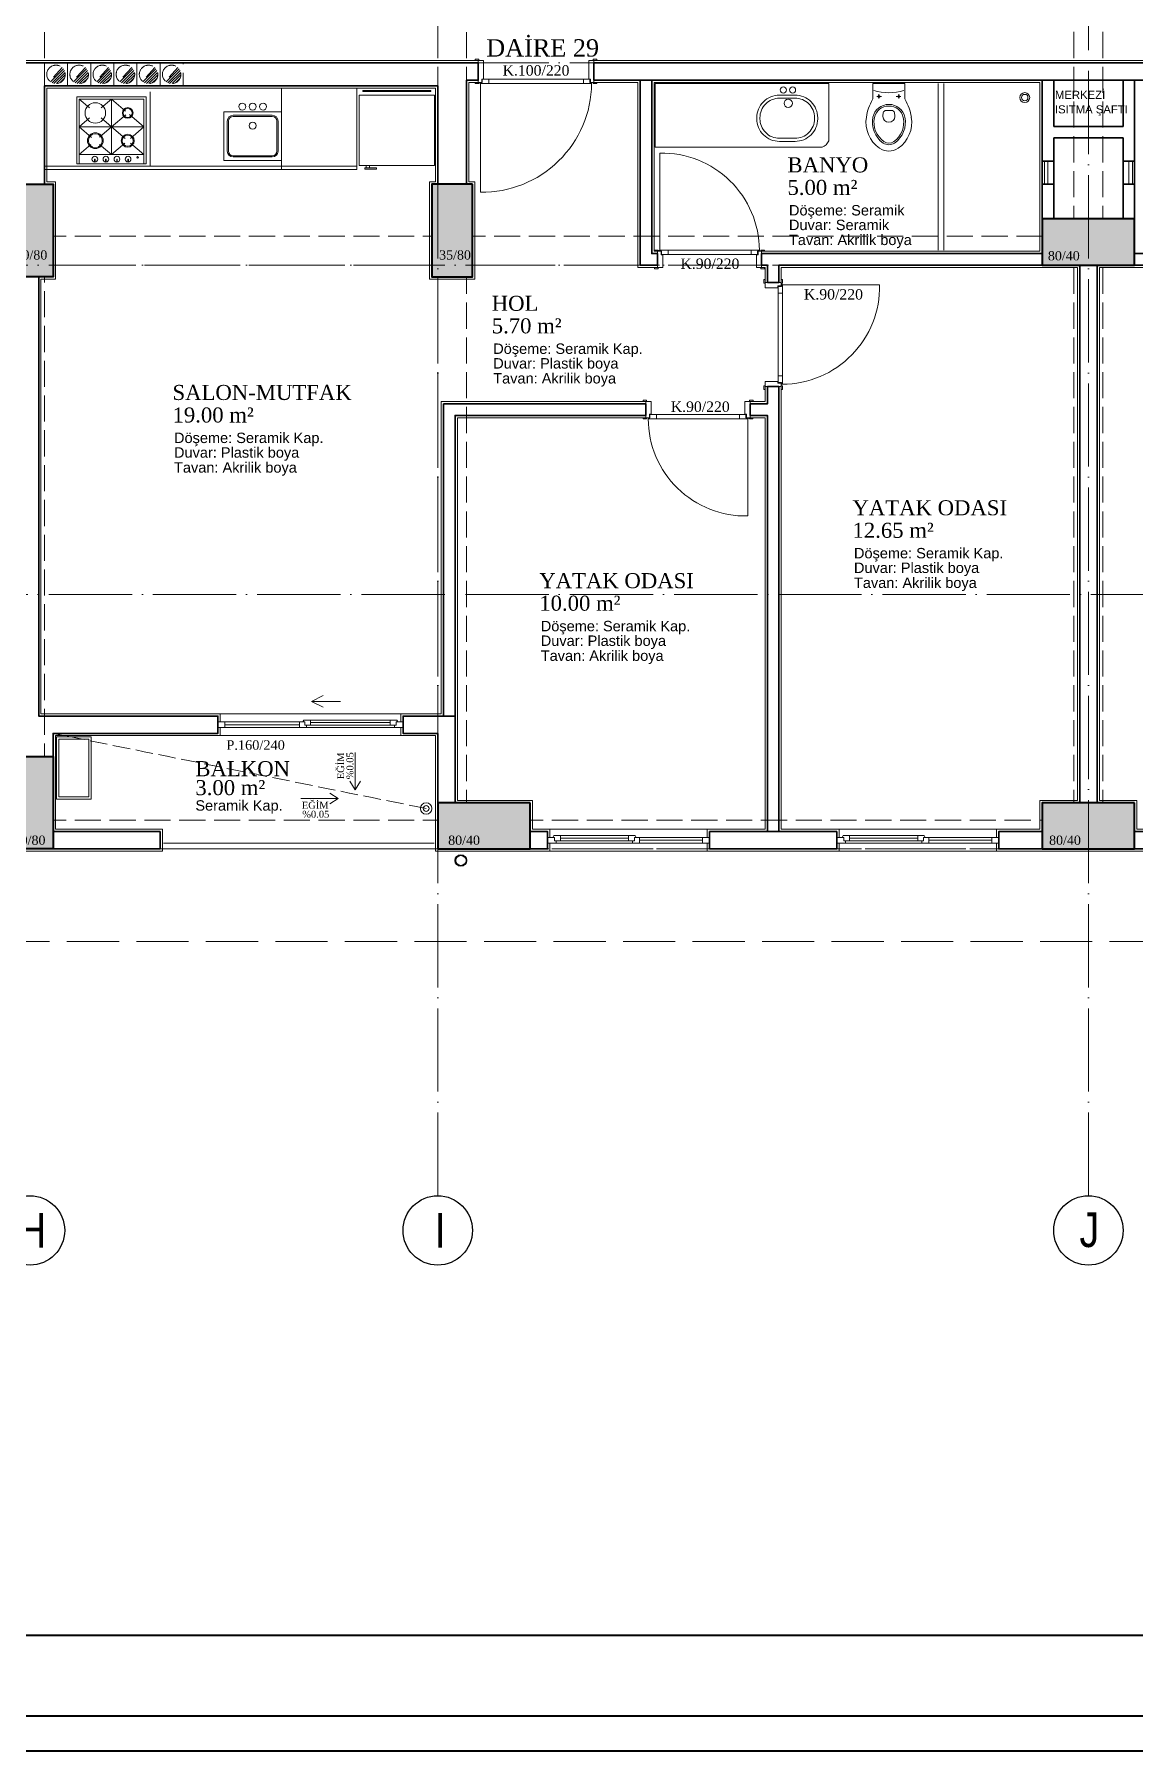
# Model space of a CAD drawing. Header units: millimetres. Extents: x 11587 to 81192, y -36083 to -25300.
# Drawn here: x 40348 to 41299, y -28300 to -26815 of the extents above; entities that cross this region are included whole.
import ezdxf

# ---------------------------------------------------------------- set-up
doc = ezdxf.new("R2010")
doc.units = ezdxf.units.MM
doc.linetypes.add('AKS', pattern=[30, 24, -3, 0, -3])
doc.linetypes.add('IZDUSUM1', pattern=[20, 7.5, -5, 7.5, 0])
for name, color, linetype, lineweight in [('rtm-aks balon', 20, 'Continuous', 25), ('rtm-aks balon yazı', 7, 'Continuous', 20), ('rtm-aks yeni', 7, 'AKS', 20), ('rtm-antet-02', 140, 'Continuous', 40), ('rtm-cam', 141, 'Continuous', 9), ('rtm-duv tugla', 22, 'Continuous', 35), ('rtm-izdusum-üst ince', 8, 'IZDUSUM1', 5), ('rtm-kapı-ahsap', 35, 'Continuous', 13), ('rtm-mhl-yazı-adı', 150, 'Continuous', 30), ('rtm-mhl-yazı-m2', 7, 'Continuous', 20), ('rtm-mhl-yazı-malzeme', 253, 'Continuous', 13), ('rtm-pen-ahsap', 35, 'Continuous', 13), ('rtm-plan katmanı-04', 33, 'Continuous', 25), ('rtm-plan katmanı-05', 205, 'Continuous', 20), ('rtm-plan katmanı-07', 135, 'Continuous', 9), ('rtm-sembol ok', 7, 'Continuous', 20), ('rtm-sıva', 252, 'Continuous', 15), ('rtm-tarama-betonarme', 51, 'Continuous', 15), ('rtm-tas_betonarme', 50, 'Continuous', 40), ('rtm-tefris vitrifiye', 9, 'Continuous', 9)]:
    doc.layers.add(name, color=color, linetype=linetype, lineweight=lineweight)
doc.styles.add('AKSYAZI', font='ARIALN.TTF')
doc.styles.add('ARIAL', font='times.ttf')
doc.styles.get("Standard").update_dxf_attribs({"font": 'arial.ttf'})
doc.styles.add('VAZ-OLCU', font='times.ttf', dxfattribs={"height": 60})

# ---------------------------------------------------------------- blocks, each defined once
blk = doc.blocks.new('rty')
at = {"layer": 'rtm-kapı-ahsap'}
for p, q in [((-58244.9, -62700.3), (-58243.8, -62700.3)), ((-58244.9, -62703.4), (-58244.9, -62700.3)), ((-58243.8, -62703.4), (-58244.9, -62703.4)), ((-58243.8, -62700.3), (-58243.8, -62703.4)), ((-58243.8, -62707.4), (-58243.8, -62702.9)), ((-58229.8, -62702.9), (-58243.8, -62702.9)), ((-58232.8, -62707.4), (-58243.8, -62707.4)), ((-58232.8, -62705.9), (-58232.8, -62707.4)), ((-58229.8, -62705.9), (-58232.8, -62705.9)), ((-58232.6, -62706.4), (-58232.6, -62789.4)), ((-58232.6, -62706.4), (-58229.7, -62706.4)), ((-58228.8, -62712), (-58232.6, -62712)), ((-58229.8, -62700.4), (-58229.8, -62703.4)), ((-58228.8, -62700.4), (-58229.8, -62700.4)), ((-58229.8, -62702.9), (-58229.8, -62705.9)), ((-58229.8, -62703.4), (-58228.8, -62703.4)), ((-58229.8, -62704.9), (-58228.8, -62704.9)), ((-58229.7, -62706.4), (-58229.7, -62704.9)), ((-58228.8, -62703.4), (-58228.8, -62700.4)), ((-58228.8, -62790.9), (-58228.8, -62704.9)), ((-58144.8, -62704.9), (-58228.8, -62704.9)), ((-58228.8, -62783.7), (-58232.6, -62783.7)), ((-58243.8, -62792.3), (-58244.9, -62792.3)), ((-58244.9, -62792.3), (-58244.9, -62795.4)), ((-58244.9, -62795.4), (-58243.8, -62795.4)), ((-58243.8, -62788.4), (-58243.8, -62792.9)), ((-58232.8, -62788.4), (-58243.8, -62788.4)), ((-58243.8, -62795.4), (-58243.8, -62792.3)), ((-58229.8, -62792.9), (-58243.8, -62792.9)), ((-58232.8, -62789.9), (-58232.8, -62788.4)), ((-58229.8, -62789.9), (-58232.8, -62789.9)), ((-58232.6, -62789.4), (-58229.7, -62789.4)), ((-58229.8, -62792.9), (-58229.8, -62789.9)), ((-58229.8, -62790.9), (-58228.8, -62790.9)), ((-58229.8, -62795.4), (-58229.8, -62792.3)), ((-58229.8, -62792.3), (-58228.8, -62792.3)), ((-58228.8, -62795.4), (-58229.8, -62795.4)), ((-58229.7, -62789.4), (-58229.7, -62790.9)), ((-58228.8, -62792.3), (-58228.8, -62795.4))]:
    blk.add_line(p, q, dxfattribs=at)
at = {"layer": 'rtm-kapı-ahsap', "const_width": 0.392}
blk.add_lwpolyline([(-58229.2, -62703.9, 1), (-58229.2, -62704.5, 1)], format="xyb", close=True, dxfattribs=at)
at = {"layer": 'rtm-kapı-ahsap'}
blk.add_arc((-58229.1, -62706.6), 84.3, 270.2011, 1.1472, dxfattribs=at)
blk = doc.blocks.new('K-100')
at = {"layer": 'rtm-kapı-ahsap'}
for p, q in [((-34308.1, -13702.2), (-34307, -13702.2)), ((-34308.1, -13705.4), (-34308.1, -13702.2)), ((-34307, -13702.2), (-34307, -13705.4)), ((-34288, -13702.3), (-34288, -13705.4)), ((-34287, -13702.3), (-34288, -13702.3)), ((-34287, -13705.4), (-34287, -13702.3)), ((-34307, -13705.4), (-34308.1, -13705.4)), ((-34307, -13709.3), (-34307, -13704.8)), ((-34288, -13704.8), (-34307, -13704.8)), ((-34291, -13709.3), (-34307, -13709.3)), ((-34288, -13707.8), (-34291, -13707.8)), ((-34291, -13707.8), (-34291, -13709.3)), ((-34290.8, -13801.3), (-34290.8, -13708.3)), ((-34290.8, -13708.3), (-34287.9, -13708.3)), ((-34287, -13713.9), (-34290.8, -13713.9)), ((-34288, -13704.8), (-34288, -13707.8)), ((-34288, -13705.4), (-34287, -13705.4)), ((-34288, -13706.8), (-34287, -13706.8)), ((-34287.9, -13708.3), (-34287.9, -13706.8)), ((-34287, -13706.8), (-34287, -13802.8)), ((-34307, -13804.2), (-34308.1, -13804.2)), ((-34308.1, -13804.2), (-34308.1, -13807.3)), ((-34308.1, -13807.3), (-34307, -13807.3)), ((-34307, -13800.3), (-34307, -13804.8)), ((-34291, -13800.3), (-34307, -13800.3)), ((-34307, -13807.3), (-34307, -13804.2)), ((-34288, -13804.8), (-34307, -13804.8)), ((-34291, -13801.8), (-34291, -13800.3)), ((-34288, -13801.8), (-34291, -13801.8)), ((-34287, -13795.6), (-34290.8, -13795.6)), ((-34290.8, -13801.3), (-34287.9, -13801.3)), ((-34288, -13804.8), (-34288, -13801.8)), ((-34288, -13802.8), (-34287, -13802.8)), ((-34288, -13807.3), (-34288, -13804.2)), ((-34288, -13804.2), (-34287, -13804.2)), ((-34287, -13807.3), (-34288, -13807.3)), ((-34287.9, -13801.3), (-34287.9, -13802.8)), ((-34193, -13802.8), (-34287, -13802.8)), ((-34287, -13804.2), (-34287, -13807.3))]:
    blk.add_line(p, q, dxfattribs=at)
at = {"layer": 'rtm-kapı-ahsap', "const_width": 0.392}
blk.add_lwpolyline([(-34287.4, -13803.7, -1), (-34287.4, -13803.1, -1)], format="xyb", close=True, dxfattribs=at)
at = {"layer": 'rtm-kapı-ahsap'}
blk.add_arc((-34287.9, -13801.7), 94.9, 359.3332, 89.4605, dxfattribs=at)

msp = doc.modelspace()

# ---------------------------------------------------------------- hatches: boundary and pattern name
at = {"layer": 'rtm-izdusum-üst ince', "ltscale": 1.5}
h = msp.add_hatch(dxfattribs=at)
h.set_pattern_fill('ANSI31', color=256, scale=0.5, angle=180, style=0)
h.set_pattern_definition([(225, (39335.9866, -26689.5514), (1.122532, -1.122532), [])])
edge = h.paths.add_edge_path()
edge.add_arc((40366.59, -26849.55), 8, -132.76259, 47.23741, ccw=False)
edge.add_line((40361.16, -26855.42), (40372.03, -26843.68))
h = msp.add_hatch(dxfattribs=at)
h.set_pattern_fill('ANSI31', color=256, scale=0.5, angle=180, style=0)
h.set_pattern_definition([(225, (39355.9866, -26689.5514), (1.122532, -1.122532), [])])
edge = h.paths.add_edge_path()
edge.add_arc((40386.59, -26849.55), 8, -132.76259, 47.23741, ccw=False)
edge.add_line((40381.16, -26855.42), (40392.03, -26843.68))
h = msp.add_hatch(dxfattribs=at)
h.set_pattern_fill('ANSI31', color=256, scale=0.5, angle=180, style=0)
h.set_pattern_definition([(225, (39375.9866, -26689.5514), (1.122532, -1.122532), [])])
edge = h.paths.add_edge_path()
edge.add_arc((40406.59, -26849.55), 8, -132.76259, 47.23741, ccw=False)
edge.add_line((40401.16, -26855.42), (40412.03, -26843.68))
h = msp.add_hatch(dxfattribs=at)
h.set_pattern_fill('ANSI31', color=256, scale=0.5, angle=180, style=0)
h.set_pattern_definition([(225, (39395.9866, -26689.5514), (1.122532, -1.122532), [])])
edge = h.paths.add_edge_path()
edge.add_arc((40426.59, -26849.55), 8, -132.76259, 47.23741, ccw=False)
edge.add_line((40421.16, -26855.42), (40432.03, -26843.68))
h = msp.add_hatch(dxfattribs=at)
h.set_pattern_fill('ANSI31', color=256, scale=0.5, angle=180, style=0)
h.set_pattern_definition([(225, (39415.9866, -26689.5514), (1.122532, -1.122532), [])])
edge = h.paths.add_edge_path()
edge.add_arc((40446.59, -26849.55), 8, -132.76259, 47.23741, ccw=False)
edge.add_line((40441.16, -26855.42), (40452.03, -26843.68))
h = msp.add_hatch(dxfattribs=at)
h.set_pattern_fill('ANSI31', color=256, scale=0.5, angle=180, style=0)
h.set_pattern_definition([(225, (39435.9866, -26689.5514), (1.122532, -1.122532), [])])
edge = h.paths.add_edge_path()
edge.add_arc((40466.59, -26849.55), 8, -132.76259, 47.23741, ccw=False)
edge.add_line((40461.16, -26855.42), (40472.03, -26843.68))
at = {"layer": 'rtm-tarama-betonarme'}
h = msp.add_hatch(dxfattribs=at)
h.set_pattern_fill('ANSI33', color=256, scale=2, style=0)
h.set_pattern_definition([(45, (27039.519, -4888.525), (-8.980256, 8.980256), []), (45, (27048.499, -4888.525), (-8.980256, 8.980256), [6.35, -3.175])])
h.paths.add_polyline_path([(40324.09, -27439.55), (40364.09, -27439.55), (40364.09, -27519.55), (40324.09, -27519.55)])
h.paths.add_polyline_path([(39911.59, -27479.55), (39991.59, -27479.55), (39991.59, -27519.55), (39911.59, -27519.55)])
h.paths.add_polyline_path([(40324.09, -26944.55), (40364.09, -26944.55), (40364.09, -27024.55), (40324.09, -27024.55)])
h.paths.add_polyline_path([(39961.59, -26944.55), (39996.59, -26944.55), (39996.59, -27024.55), (39961.59, -27024.55)])
h.paths.add_polyline_path([(39961.59, -26524.55), (39996.59, -26524.55), (39996.59, -26604.55), (39961.59, -26604.55)])
h.paths.add_polyline_path([(40324.09, -26524.55), (40364.09, -26524.55), (40364.09, -26604.55), (40324.09, -26604.55)])
h.paths.add_polyline_path([(40324.09, -26029.55), (40364.09, -26029.55), (40364.09, -26109.55), (40324.09, -26109.55)])
h.paths.add_polyline_path([(39911.59, -26029.55), (39991.59, -26029.55), (39991.59, -26069.55), (39911.59, -26069.55)])
h.paths.add_polyline_path([(40726.59, -26524.55), (40691.59, -26524.55), (40691.59, -26604.55), (40726.59, -26604.55)])
h.paths.add_polyline_path([(40726.59, -26944.55), (40691.59, -26944.55), (40691.59, -27024.55), (40726.59, -27024.55)])
h.paths.add_polyline_path([(40776.59, -27479.55), (40696.59, -27479.55), (40696.59, -27519.55), (40776.59, -27519.55)])
h.paths.add_polyline_path([(41299.09, -27479.55), (41219.09, -27479.55), (41219.09, -27519.55), (41299.09, -27519.55)])
h.paths.add_polyline_path([(41299.09, -26974.55), (41219.09, -26974.55), (41219.09, -27014.55), (41299.09, -27014.55)])
h.paths.add_polyline_path([(41299.09, -26534.55), (41219.09, -26534.55), (41219.09, -26574.55), (41299.09, -26574.55)])
h.paths.add_polyline_path([(40776.59, -26029.55), (40696.59, -26029.55), (40696.59, -26069.55), (40776.59, -26069.55)])
h.paths.add_polyline_path([(41299.09, -26029.55), (41219.09, -26029.55), (41219.09, -26069.55), (41299.09, -26069.55)])
h.paths.add_polyline_path([(41821.59, -26839.55), (41796.59, -26839.55), (41796.59, -27014.55), (41821.59, -27014.55)])
h.paths.add_polyline_path([(41821.59, -26534.55), (41796.59, -26534.55), (41796.59, -26709.55), (41821.59, -26709.55)])
h.paths.add_polyline_path([(42181.59, -26839.55), (42006.59, -26839.55), (42006.59, -26864.55), (42181.59, -26864.55)])
h.paths.add_polyline_path([(42181.59, -26684.55), (42006.59, -26684.55), (42006.59, -26709.55), (42181.59, -26709.55)])
h.paths.add_polyline_path([(41821.59, -26109.55), (41781.59, -26109.55), (41781.59, -26029.55), (41821.59, -26029.55)])
h.paths.add_polyline_path([(42181.59, -26124.55), (42141.59, -26124.55), (42141.59, -26029.55), (42181.59, -26029.55)])
h.paths.add_polyline_path([(41821.59, -27439.55), (41781.59, -27439.55), (41781.59, -27519.55), (41821.59, -27519.55)])
h.paths.add_polyline_path([(42181.59, -27424.55), (42141.59, -27424.55), (42141.59, -27519.55), (42181.59, -27519.55)])
h.paths.add_polyline_path([(39421.59, -27439.55), (39461.59, -27439.55), (39461.59, -27519.55), (39421.59, -27519.55)])
h.paths.add_polyline_path([(39131.59, -27439.55), (39171.59, -27439.55), (39171.59, -27519.55), (39131.59, -27519.55)])
h.paths.add_polyline_path([(39421.59, -26029.55), (39501.59, -26029.55), (39501.59, -26069.55), (39421.59, -26069.55)])
h.paths.add_polyline_path([(39091.59, -26029.55), (39171.59, -26029.55), (39171.59, -26069.55), (39091.59, -26069.55)])
h.paths.add_polyline_path([(38781.59, -26524.55), (38816.59, -26524.55), (38816.59, -26604.55), (38781.59, -26604.55)])
h.paths.add_polyline_path([(38781.59, -26944.55), (38816.59, -26944.55), (38816.59, -27024.55), (38781.59, -27024.55)])
h.paths.add_polyline_path([(38731.59, -27479.55), (38811.59, -27479.55), (38811.59, -27519.55), (38731.59, -27519.55)])
h.paths.add_polyline_path([(38209.09, -27479.55), (38289.09, -27479.55), (38289.09, -27519.55), (38209.09, -27519.55)])
h.paths.add_polyline_path([(38209.09, -26974.55), (38289.09, -26974.55), (38289.09, -27014.55), (38209.09, -27014.55)])
h.paths.add_polyline_path([(38209.09, -26534.55), (38289.09, -26534.55), (38289.09, -26574.55), (38209.09, -26574.55)])
h.paths.add_polyline_path([(38731.59, -26029.55), (38811.59, -26029.55), (38811.59, -26069.55), (38731.59, -26069.55)])
h.paths.add_polyline_path([(38209.09, -26029.55), (38289.09, -26029.55), (38289.09, -26069.55), (38209.09, -26069.55)])
h.paths.add_polyline_path([(37686.59, -26839.55), (37711.59, -26839.55), (37711.59, -27014.55), (37686.59, -27014.55)])
h.paths.add_polyline_path([(37686.59, -26534.55), (37711.59, -26534.55), (37711.59, -26709.55), (37686.59, -26709.55)])
h.paths.add_polyline_path([(37326.59, -26839.55), (37501.59, -26839.55), (37501.59, -26864.55), (37326.59, -26864.55)])
h.paths.add_polyline_path([(37326.59, -26684.55), (37501.59, -26684.55), (37501.59, -26709.55), (37326.59, -26709.55)])
h.paths.add_polyline_path([(37686.59, -26109.55), (37726.59, -26109.55), (37726.59, -26029.55), (37686.59, -26029.55)])
h.paths.add_polyline_path([(37326.59, -26124.55), (37366.59, -26124.55), (37366.59, -26029.55), (37326.59, -26029.55)])
h.paths.add_polyline_path([(37686.59, -27439.55), (37726.59, -27439.55), (37726.59, -27519.55), (37686.59, -27519.55)])
h.paths.add_polyline_path([(37326.59, -27424.55), (37366.59, -27424.55), (37366.59, -27519.55), (37326.59, -27519.55)])

# ---------------------------------------------------------------- linework, layer by layer
at = {"layer": 'rtm-aks balon'}
for centre in [(40344.09, -27849.55), (40696.59, -27849.55), (41259.09, -27849.55)]:
    msp.add_circle(centre, 30, dxfattribs=at)
at = {"layer": 'rtm-aks yeni', "ltscale": 3}
for p, q in [((40696.59, -27819.55), (40696.59, -25729.55)), ((41259.09, -27819.55), (41259.09, -25729.55)), ((37026.59, -26839.55), (42481.59, -26839.55)), ((37026.59, -27014.55), (42481.59, -27014.55)), ((37026.59, -27299.55), (42481.59, -27299.55)), ((37026.59, -27519.55), (42481.59, -27519.55))]:
    msp.add_line(p, q, dxfattribs=at)
at = {"layer": 'rtm-antet-02'}
for points in [[(36726.59, -25299.55), (36726.59, -28299.55), (42726.59, -28299.55), (42726.59, -25299.55), (36726.59, -25299.55)], [(36756.59, -28199.55), (42696.59, -28199.55)]]:
    msp.add_lwpolyline(points, dxfattribs=at)
msp.add_lwpolyline([(36756.59, -25329.55), (36756.59, -28269.55), (42696.59, -28269.55), (42696.59, -25329.55)], close=True, dxfattribs=at)
at = {"layer": 'rtm-cam'}
for p, q in [((40577.09, -27412.05), (40512.59, -27412.05)), ((40655.59, -27410.3), (40586.59, -27410.3)), ((40802.59, -27510.3), (40861.59, -27510.3)), ((41052.59, -27510.3), (41111.59, -27510.3)), ((40871.09, -27512.05), (40925.59, -27512.05)), ((41121.09, -27512.05), (41175.59, -27512.05))]:
    msp.add_line(p, q, dxfattribs=at)
at = {"layer": 'rtm-duv tugla'}
for points in [[(39966.59, -26944.55), (39966.59, -26944.55), (39966.59, -26854.55), (39956.59, -26854.55), (39956.59, -26839.55), (40731.59, -26839.55), (40731.59, -26854.55), (40721.59, -26854.55), (40721.59, -26944.55)], [(41686.59, -26839.55), (40831.59, -26839.55)], [(40831.59, -26854.55), (40831.59, -26839.55)], [(41686.59, -26854.55), (40831.59, -26854.55)], [(40881.59, -26854.55), (40881.59, -27004.55), (40886.59, -27004.55), (40886.59, -27014.55), (40871.59, -27014.55), (40871.59, -26854.55)], [(41219.09, -26974.55), (41219.09, -26854.55)], [(41229.09, -26894.55), (41229.09, -26854.55)], [(41289.09, -26894.55), (41289.09, -26854.55)], [(41299.09, -26974.55), (41299.09, -26854.55)], [(40696.59, -26859.55), (40356.59, -26859.55), (40356.59, -26944.55)], [(40696.59, -26944.55), (40696.59, -26859.55)], [(41229.09, -26894.55), (41289.09, -26894.55)], [(41229.09, -26974.55), (41229.09, -26904.55)], [(41229.09, -26904.55), (41289.09, -26904.55)], [(41289.09, -26974.55), (41289.09, -26904.55)], [(41229.09, -26924.55), (41219.09, -26924.55)], [(41289.09, -26924.55), (41299.09, -26924.55)], [(41229.09, -26944.55), (41219.09, -26944.55)], [(41289.09, -26944.55), (41299.09, -26944.55)], [(41219.09, -27014.55), (40991.59, -27014.55), (40991.59, -27029.55), (40981.59, -27029.55), (40981.59, -27014.55), (40976.59, -27014.55), (40976.59, -27004.55), (41219.09, -27004.55)], [(41299.09, -27014.55), (41526.59, -27014.55), (41526.59, -27029.55), (41536.59, -27029.55), (41536.59, -27014.55), (41541.59, -27014.55), (41541.59, -27004.55), (41299.09, -27004.55)], [(41251.59, -27014.55), (41251.59, -27479.55)], [(41266.59, -27014.55), (41266.59, -27479.55)], [(40364.09, -27439.55), (40364.09, -27419.55), (40506.59, -27419.55), (40506.59, -27404.55), (40351.59, -27404.55), (40351.59, -27024.55)], [(40981.59, -27504.55), (40981.59, -27144.55), (40966.59, -27144.55), (40966.59, -27134.55), (40981.59, -27134.55), (40981.59, -27119.55), (40991.59, -27119.55), (40991.59, -27504.55)], [(40711.59, -27404.55), (40711.59, -27144.55), (40876.59, -27144.55), (40876.59, -27134.55), (40701.59, -27134.55), (40701.59, -27404.55)], [(40696.59, -27479.55), (40696.59, -27419.55), (40666.59, -27419.55), (40666.59, -27404.55), (40711.59, -27404.55), (40711.59, -27479.55)], [(40364.09, -27519.55), (40456.59, -27519.55), (40456.59, -27504.55), (40364.09, -27504.55)], [(40776.59, -27504.55), (40791.59, -27504.55), (40791.59, -27519.55), (40776.59, -27519.55)], [(40791.59, -27504.55), (40791.59, -27519.55)], [(41219.09, -27519.55), (41181.59, -27519.55), (41181.59, -27504.55), (41219.09, -27504.55)], [(41299.09, -27519.55), (41336.59, -27519.55), (41336.59, -27504.55), (41299.09, -27504.55)]]:
    msp.add_lwpolyline(points, dxfattribs=at)
msp.add_lwpolyline([(41041.59, -27504.55), (41041.59, -27519.55), (40931.59, -27519.55), (40931.59, -27504.55)], close=True, dxfattribs=at)
at = {"layer": 'rtm-izdusum-üst ince', "ltscale": 3}
msp.add_lwpolyline([(37246.59, -25949.55), (42261.59, -25949.55), (42261.59, -27599.55), (37246.59, -27599.55)], close=True, dxfattribs=at)
at = {"layer": 'rtm-izdusum-üst ince', "ltscale": 1.5}
for points in [[(41246.59, -26974.55), (41246.59, -26574.55)], [(41271.59, -26974.55), (41271.59, -26574.55)], [(40356.59, -26944.55), (40356.59, -26604.55)], [(40696.59, -26944.55), (40696.59, -26604.55)], [(40721.59, -26944.55), (40721.59, -26604.55)], [(40376.59, -26859.55), (40376.59, -26839.55), (40356.59, -26839.55), (40356.59, -26859.55), (40376.59, -26859.55)], [(40396.59, -26859.55), (40396.59, -26839.55), (40376.59, -26839.55), (40376.59, -26859.55), (40396.59, -26859.55)], [(40416.59, -26859.55), (40416.59, -26839.55), (40396.59, -26839.55), (40396.59, -26859.55), (40416.59, -26859.55)], [(40436.59, -26859.55), (40436.59, -26839.55), (40416.59, -26839.55), (40416.59, -26859.55), (40436.59, -26859.55)], [(40456.59, -26859.55), (40456.59, -26839.55), (40436.59, -26839.55), (40436.59, -26859.55), (40456.59, -26859.55)], [(40476.59, -26859.55), (40476.59, -26839.55), (40456.59, -26839.55), (40456.59, -26859.55), (40476.59, -26859.55)], [(40372.03, -26843.68), (40361.16, -26855.42)], [(40392.03, -26843.68), (40381.16, -26855.42)], [(40412.03, -26843.68), (40401.16, -26855.42)], [(40432.03, -26843.68), (40421.16, -26855.42)], [(40452.03, -26843.68), (40441.16, -26855.42)], [(40472.03, -26843.68), (40461.16, -26855.42)], [(40364.09, -26989.55), (40691.59, -26989.55)], [(40726.59, -26989.55), (41219.09, -26989.55)], [(40364.09, -27014.55), (40691.59, -27014.55)], [(40726.59, -27014.55), (41219.09, -27014.55)], [(41246.59, -27479.55), (41246.59, -27014.55)], [(41271.59, -27479.55), (41271.59, -27014.55)], [(40356.59, -27439.55), (40356.59, -27024.55)], [(40696.59, -27479.55), (40696.59, -27024.55)], [(40721.59, -27479.55), (40721.59, -27024.55)], [(40364.09, -27494.55), (40696.59, -27494.55)], [(40776.59, -27494.55), (41219.09, -27494.55)], [(40364.09, -27519.55), (40696.59, -27519.55)], [(40776.59, -27519.55), (41219.09, -27519.55)]]:
    msp.add_lwpolyline(points, dxfattribs=at)
at = {"layer": 'rtm-izdusum-üst ince'}
msp.add_lwpolyline([(40364.09, -27419.55), (40686.59, -27484.55)], dxfattribs=at)
at = {"layer": 'rtm-izdusum-üst ince', "ltscale": 1.5}
for centre in [(40366.59, -26849.55), (40386.59, -26849.55), (40406.59, -26849.55), (40426.59, -26849.55), (40446.59, -26849.55), (40466.59, -26849.55)]:
    msp.add_circle(centre, 8, dxfattribs=at)
at = {"layer": 'rtm-kapı-ahsap'}
for points in [[(41221.09, -26924.55), (41221.09, -26944.55)], [(41224.09, -26924.55), (41224.09, -26944.55)], [(41294.09, -26924.55), (41294.09, -26944.55)], [(41297.09, -26924.55), (41297.09, -26944.55)]]:
    msp.add_lwpolyline(points, dxfattribs=at)
at = {"layer": 'rtm-pen-ahsap'}
for p, q in [((40506.59, -27409.55), (40512.59, -27409.55)), ((40575.59, -27414.55), (40506.59, -27414.55)), ((40517.59, -27409.55), (40511.96, -27409.55)), ((40512.59, -27414.55), (40512.59, -27409.55)), ((40517.59, -27409.55), (40577.09, -27409.55)), ((40575.59, -27414.55), (40583.09, -27414.55)), ((40581.59, -27409.55), (40577.09, -27409.55)), ((40577.09, -27414.55), (40577.09, -27409.55)), ((40580.96, -27408.05), (40586.59, -27408.05)), ((40581.59, -27412.55), (40581.59, -27409.55)), ((40581.59, -27412.55), (40586.59, -27412.55)), ((40583.09, -27412.55), (40583.09, -27414.55)), ((40586.59, -27408.05), (40655.59, -27408.05)), ((40586.59, -27412.55), (40586.59, -27408.05)), ((40586.59, -27412.55), (40655.59, -27412.55)), ((40661.23, -27408.05), (40655.59, -27408.05)), ((40655.59, -27412.55), (40655.59, -27408.05)), ((40660.59, -27412.55), (40655.59, -27412.55)), ((40659.09, -27414.55), (40659.09, -27412.55)), ((40659.09, -27414.55), (40666.59, -27414.55)), ((40666.59, -27409.55), (40660.59, -27409.55)), ((40660.59, -27412.55), (40660.59, -27409.55)), ((40791.59, -27509.55), (40797.59, -27509.55)), ((40796.96, -27508.05), (40802.59, -27508.05)), ((40797.59, -27512.55), (40797.59, -27509.55)), ((40861.59, -27508.05), (40802.59, -27508.05)), ((40802.59, -27512.55), (40802.59, -27508.05)), ((40867.23, -27508.05), (40861.59, -27508.05)), ((40861.59, -27512.55), (40861.59, -27508.05)), ((40866.59, -27509.55), (40871.09, -27509.55)), ((40866.59, -27512.55), (40866.59, -27509.55)), ((40920.59, -27509.55), (40871.09, -27509.55)), ((40871.09, -27514.55), (40871.09, -27509.55)), ((40920.59, -27509.55), (40926.23, -27509.55)), ((40925.59, -27514.55), (40925.59, -27509.55)), ((40931.59, -27509.55), (40925.59, -27509.55)), ((41041.59, -27509.55), (41047.59, -27509.55)), ((41046.96, -27508.05), (41052.59, -27508.05)), ((41047.59, -27512.55), (41047.59, -27509.55)), ((41111.59, -27508.05), (41052.59, -27508.05)), ((41052.59, -27512.55), (41052.59, -27508.05)), ((41117.23, -27508.05), (41111.59, -27508.05)), ((41111.59, -27512.55), (41111.59, -27508.05)), ((41116.59, -27509.55), (41121.09, -27509.55)), ((41116.59, -27512.55), (41116.59, -27509.55)), ((41170.59, -27509.55), (41121.09, -27509.55)), ((41121.09, -27514.55), (41121.09, -27509.55)), ((41170.59, -27509.55), (41176.23, -27509.55)), ((41175.59, -27514.55), (41175.59, -27509.55)), ((41181.59, -27509.55), (41175.59, -27509.55)), ((40799.09, -27514.55), (40791.59, -27514.55)), ((40797.59, -27512.55), (40802.59, -27512.55)), ((40799.09, -27514.55), (40799.09, -27512.55)), ((40861.59, -27512.55), (40802.59, -27512.55)), ((40866.59, -27512.55), (40861.59, -27512.55)), ((40865.09, -27512.55), (40865.09, -27514.55)), ((40872.59, -27514.55), (40865.09, -27514.55)), ((40872.59, -27514.55), (40931.59, -27514.55)), ((41049.09, -27514.55), (41041.59, -27514.55)), ((41047.59, -27512.55), (41052.59, -27512.55)), ((41049.09, -27514.55), (41049.09, -27512.55)), ((41111.59, -27512.55), (41052.59, -27512.55)), ((41116.59, -27512.55), (41111.59, -27512.55)), ((41115.09, -27512.55), (41115.09, -27514.55)), ((41122.59, -27514.55), (41115.09, -27514.55)), ((41122.59, -27514.55), (41181.59, -27514.55))]:
    msp.add_line(p, q, dxfattribs=at)
for points in [[(40580.96, -27408.05), (40580.09, -27409.55)], [(40661.23, -27408.05), (40662.1, -27409.55)], [(40796.96, -27508.05), (40796.09, -27509.55)], [(40867.23, -27508.05), (40868.1, -27509.55)], [(41046.96, -27508.05), (41046.09, -27509.55)], [(41117.23, -27508.05), (41118.1, -27509.55)]]:
    msp.add_lwpolyline(points, dxfattribs=at)
at = {"layer": 'rtm-plan katmanı-04'}
for radius in [5, 4.5]:
    msp.add_circle((40716.59, -27529.55), radius, dxfattribs=at)
at = {"layer": 'rtm-plan katmanı-05', "ltscale": 0.6}
for points in [[(40508.59, -27402.55), (40664.59, -27402.55)], [(40508.59, -27421.55), (40664.59, -27421.55)], [(40929.59, -27502.55), (40793.59, -27502.55)], [(41179.59, -27502.55), (41043.59, -27502.55)], [(40929.59, -27521.55), (40793.59, -27521.55)], [(41179.59, -27521.55), (41043.59, -27521.55)]]:
    msp.add_lwpolyline(points, dxfattribs=at)
at = {"layer": 'rtm-plan katmanı-05'}
for points in [[(40693.59, -27514.55), (40459.59, -27514.55)], [(40693.59, -27519.55), (40459.59, -27519.55)]]:
    msp.add_lwpolyline(points, dxfattribs=at)
for radius in [5, 2.5]:
    msp.add_circle((40686.59, -27484.55), radius, dxfattribs=at)
at = {"layer": 'rtm-plan katmanı-07'}
for points in [[(40583.09, -27414.55), (40659.09, -27414.55)], [(40865.09, -27514.55), (40799.09, -27514.55)], [(41115.09, -27514.55), (41049.09, -27514.55)]]:
    msp.add_lwpolyline(points, dxfattribs=at)
at = {"layer": 'rtm-sembol ok'}
for points in [[(40587.44, -27391.86), (40597.44, -27386.86)], [(40612.44, -27391.86), (40587.44, -27391.86)], [(40587.44, -27391.86), (40597.44, -27396.86)], [(40625.17, -27436), (40625.17, -27468.32)], [(40625.17, -27468.32), (40620.5, -27460.92)], [(40625.17, -27468.32), (40629.83, -27460.92)], [(40578.32, -27475.93), (40610.65, -27475.93)], [(40610.65, -27475.93), (40603.25, -27471.26)], [(40610.65, -27475.93), (40603.25, -27480.6)]]:
    msp.add_lwpolyline(points, dxfattribs=at)
at = {"layer": 'rtm-sıva'}
for points in [[(39956.59, -26837.55), (40731.59, -26837.55)], [(40831.59, -26837.55), (41686.59, -26837.55)], [(40731.59, -26856.55), (40723.59, -26856.55), (40723.59, -26942.55), (40728.59, -26942.55), (40728.59, -27026.55), (40689.59, -27026.55), (40689.59, -26942.55), (40694.59, -26942.55), (40694.59, -26861.55), (40358.59, -26861.55), (40358.59, -26942.55), (40366.09, -26942.55), (40366.09, -27026.55), (40353.59, -27026.55), (40353.59, -27402.55), (40508.59, -27402.55), (40508.59, -27409.55)], [(40831.59, -26856.55), (40869.59, -26856.55), (40869.59, -27016.55), (40886.59, -27016.55)], [(40886.59, -27002.55), (40883.59, -27002.55), (40883.59, -26856.55), (41217.09, -26856.55), (41217.09, -27002.55), (40976.59, -27002.55)], [(40979.59, -27029.55), (40979.59, -27016.55), (40976.59, -27016.55)], [(40993.59, -27029.55), (40993.59, -27016.55), (41249.59, -27016.55), (41249.59, -27477.55), (41217.09, -27477.55), (41217.09, -27502.55), (41179.59, -27502.55), (41179.59, -27509.55)], [(41524.59, -27029.55), (41524.59, -27016.55), (41268.59, -27016.55), (41268.59, -27477.55), (41301.09, -27477.55), (41301.09, -27502.55), (41338.59, -27502.55), (41338.59, -27509.55)], [(40979.59, -27119.55), (40979.59, -27132.55), (40966.59, -27132.55)], [(41043.59, -27509.55), (41043.59, -27502.55), (40993.59, -27502.55), (40993.59, -27119.55)], [(40876.59, -27132.55), (40699.59, -27132.55), (40699.59, -27402.55), (40664.59, -27402.55), (40664.59, -27409.55)], [(40793.59, -27509.55), (40793.59, -27502.55), (40778.59, -27502.55), (40778.59, -27477.55), (40713.59, -27477.55), (40713.59, -27146.55), (40876.59, -27146.55)], [(40966.59, -27146.55), (40979.59, -27146.55), (40979.59, -27502.55), (40929.59, -27502.55), (40929.59, -27509.55)], [(40322.09, -27421.55), (40322.09, -27502.55), (40229.59, -27502.55), (40229.59, -27521.55), (40458.59, -27521.55), (40458.59, -27502.55), (40366.09, -27502.55), (40366.09, -27421.55)], [(40366.09, -27421.55), (40508.59, -27421.55), (40508.59, -27414.55)], [(40793.59, -27514.55), (40793.59, -27521.55), (40694.59, -27521.55), (40694.59, -27421.55), (40664.59, -27421.55), (40664.59, -27414.55)], [(41043.59, -27514.55), (41043.59, -27521.55), (40929.59, -27521.55), (40929.59, -27514.55)], [(41043.59, -27514.55), (41043.59, -27521.55), (40929.59, -27521.55), (40929.59, -27514.55)], [(41043.59, -27514.55), (41043.59, -27521.55), (40929.59, -27521.55), (40929.59, -27514.55)], [(41338.59, -27514.55), (41338.59, -27521.55), (41179.59, -27521.55), (41179.59, -27514.55)]]:
    msp.add_lwpolyline(points, dxfattribs=at)
at = {"layer": 'rtm-tas_betonarme'}
for points in [[(40324.09, -26944.55), (40364.09, -26944.55), (40364.09, -27024.55), (40324.09, -27024.55)], [(40726.59, -26944.55), (40691.59, -26944.55), (40691.59, -27024.55), (40726.59, -27024.55)], [(41299.09, -26974.55), (41219.09, -26974.55), (41219.09, -27014.55), (41299.09, -27014.55)], [(40324.09, -27439.55), (40364.09, -27439.55), (40364.09, -27519.55), (40324.09, -27519.55)], [(40776.59, -27479.55), (40696.59, -27479.55), (40696.59, -27519.55), (40776.59, -27519.55)], [(41299.09, -27479.55), (41219.09, -27479.55), (41219.09, -27519.55), (41299.09, -27519.55)]]:
    msp.add_lwpolyline(points, close=True, dxfattribs=at)
at = {"layer": 'rtm-tefris vitrifiye'}
for p, q in [((41100.34, -26857.55), (41072.85, -26857.55)), ((41072.85, -26870.14), (41072.85, -26857.55)), ((41100.34, -26870.14), (41100.34, -26857.55)), ((40444.57, -26868.89), (40384.57, -26868.89)), ((40395.54, -26878.58), (40386.57, -26870.89)), ((40442.57, -26870.89), (40386.57, -26870.89)), ((40386.57, -26870.89), (40386.57, -26918.89)), ((40414.57, -26870.89), (40405.6, -26878.58)), ((40426.76, -26881.35), (40414.57, -26870.89)), ((40414.57, -26870.89), (40414.57, -26918.89)), ((40442.57, -26870.89), (40442.57, -26926.89)), ((40444.57, -26868.89), (40444.57, -26926.89)), ((40628.69, -26867.41), (40628.69, -26928.41)), ((40693.69, -26867.41), (40628.69, -26867.41)), ((40631.69, -26863.41), (40690.69, -26863.41)), ((40631.69, -26864.41), (40631.69, -26863.41)), ((40690.69, -26864.41), (40631.69, -26864.41)), ((40690.69, -26863.41), (40690.69, -26864.41)), ((40693.69, -26928.41), (40693.69, -26867.41)), ((41076.23, -26868.55), (41080.14, -26868.55)), ((41078.07, -26866.68), (41078.07, -26870.39)), ((41096.96, -26868.55), (41093.05, -26868.55)), ((41095.12, -26866.68), (41095.12, -26870.39)), ((40386.57, -26894.89), (40395.54, -26887.21)), ((40405.6, -26887.21), (40414.57, -26894.89)), ((40414.57, -26894.89), (40426.8, -26884.41)), ((40430.16, -26884.25), (40442.57, -26894.89)), ((40511.59, -26923.89), (40511.59, -26881.89)), ((40561.59, -26881.89), (40511.59, -26881.89)), ((40553.59, -26884.89), (40519.59, -26884.89)), ((40553.59, -26885.89), (40519.59, -26885.89)), ((40561.59, -26923.89), (40561.59, -26881.89)), ((41084.43, -26880.65), (41088.76, -26880.65)), ((40386.57, -26894.89), (40397.19, -26904)), ((40442.57, -26894.89), (40386.57, -26894.89)), ((40414.57, -26894.89), (40404.11, -26903.86)), ((40414.57, -26894.89), (40426.27, -26904.93)), ((40442.57, -26894.89), (40430.88, -26904.91)), ((40514.59, -26915.89), (40514.59, -26889.89)), ((40515.59, -26915.89), (40515.59, -26889.89)), ((40557.59, -26915.89), (40557.59, -26889.89)), ((40558.59, -26915.89), (40558.59, -26889.89)), ((40396.79, -26910.13), (40386.57, -26918.89)), ((40404.28, -26910.07), (40414.57, -26918.89)), ((40425.94, -26909.15), (40414.57, -26918.89)), ((40431.05, -26909.02), (40442.57, -26918.89)), ((40626.59, -26931.89), (40356.59, -26931.89)), ((40444.57, -26926.89), (40384.57, -26926.89)), ((40386.57, -26918.89), (40386.57, -26926.89)), ((40442.57, -26918.89), (40386.57, -26918.89)), ((40399.85, -26922.92), (40400.39, -26922.92)), ((40399.85, -26925.38), (40399.85, -26922.92)), ((40400.39, -26922.92), (40400.39, -26925.38)), ((40409.44, -26922.92), (40409.98, -26922.92)), ((40409.44, -26925.38), (40409.44, -26922.92)), ((40409.98, -26922.92), (40409.98, -26925.38)), ((40419.02, -26922.92), (40419.56, -26922.92)), ((40419.02, -26925.38), (40419.02, -26922.92)), ((40419.56, -26922.92), (40419.56, -26925.38)), ((40428.61, -26922.92), (40429.15, -26922.92)), ((40428.61, -26925.38), (40428.61, -26922.92)), ((40429.15, -26922.92), (40429.15, -26925.38)), ((40511.59, -26923.89), (40561.59, -26923.89)), ((40519.59, -26919.89), (40553.59, -26919.89)), ((40519.59, -26920.89), (40553.59, -26920.89)), ((40633.69, -26931.41), (40633.69, -26930.41)), ((40633.69, -26930.41), (40643.69, -26930.41)), ((40643.69, -26931.41), (40633.69, -26931.41)), ((40634.69, -26928.41), (40634.69, -26930.41)), ((40637.69, -26928.41), (40637.69, -26930.41)), ((40643.69, -26930.41), (40643.69, -26931.41))]:
    msp.add_line(p, q, dxfattribs=at)
for points in [[(40884.59, -26912.55), (41029.01, -26912.55, 0.2032744), (41034.59, -26906.97), (41034.59, -26857.55), (40884.59, -26857.55), (40884.59, -26912.55)], [(41025.06, -26887.92), (41025.06, -26887.02, 0.4142136), (41005.46, -26867.42), (40992.07, -26867.42, 0.4142136), (40972.47, -26887.02), (40972.47, -26887.92, 0.4142136), (40992.07, -26907.52), (41005.46, -26907.52, 0.4142136)], [(41022.39, -26887.92), (41022.39, -26887.02, 0.4142136), (41005.46, -26870.1), (40992.07, -26870.1, 0.4142136), (40975.14, -26887.02), (40975.14, -26887.92, 0.4142136), (40992.07, -26904.84), (41005.46, -26904.84, 0.4142136)]]:
    msp.add_lwpolyline(points, format="xyb", close=True, dxfattribs=at)
for points in [[(41129.09, -26857.55), (41129.09, -27001.55)], [(41134.09, -26857.55), (41134.09, -27001.55)], [(40384.57, -26868.89), (40384.57, -26926.89)], [(40447.98, -26864.55), (40447.98, -26928.89)], [(40561.59, -26931.89), (40561.59, -26861.55)], [(40626.59, -26931.89), (40626.59, -26861.55)], [(40626.59, -26928.89), (40356.59, -26928.89)], [(40628.69, -26928.41), (40693.69, -26928.41)]]:
    msp.add_lwpolyline(points, dxfattribs=at)
for points in [[(40367.09, -27476.55), (40397.09, -27476.55), (40397.09, -27422.55), (40367.09, -27422.55)], [(40369.09, -27474.55), (40395.09, -27474.55), (40395.09, -27424.55), (40369.09, -27424.55)]]:
    msp.add_lwpolyline(points, close=True, dxfattribs=at)
for centre, radius in [((40995.32, -26862.97), 2.67), ((40999.59, -26874.55), 3.56), ((41003.33, -26862.97), 2.67), ((41078.07, -26868.55), 0.825), ((41095.12, -26868.55), 0.825), ((41204.09, -26869.55), 4.25), ((41204.09, -26869.55), 2.75), ((40400.57, -26882.89), 8.84), ((40428.57, -26882.89), 4.63), ((40428.57, -26882.89), 3.84), ((40527.59, -26877.39), 3), ((40536.59, -26877.39), 3), ((40545.59, -26877.39), 3), ((40400.57, -26906.89), 6.84), ((40400.57, -26906.89), 6.05), ((40428.57, -26906.89), 5.63), ((40428.57, -26906.89), 4.84), ((40536.59, -26893.89), 3), ((40400.12, -26922.89), 2.5), ((40409.71, -26922.89), 2.5), ((40419.29, -26922.89), 2.5), ((40428.88, -26922.89), 2.5), ((40437.15, -26921.32), 0.75)]:
    msp.add_circle(centre, radius, dxfattribs=at)
for centre, radius, start, end in [((41110.63, -26893.3), 44, 149.90538, 171.23608), ((41070.65, -26870.14), 2.2, 329.90538, 0), ((41086.59, -26821.36), 44, 252.84732, 287.15271), ((41102.54, -26870.14), 2.2, 180, 210.09462), ((41062.56, -26893.3), 44, 8.76392, 30.09462), ((40519.59, -26889.89), 5, 90, 180), ((40519.59, -26889.89), 4, 90, 180), ((40553.59, -26889.89), 5, 0, 90), ((40553.59, -26889.89), 4, 0, 90), ((41094.29, -26890.94), 27.5, 170.50823, 235.09555), ((41094.29, -26890.94), 22, 168.5694, 234.81148), ((41086.67, -26889.78), 14.3, 90.2662, 167.18786), ((41094.29, -26890.94), 20.57, 168.5694, 234.81148), ((41086.67, -26889.78), 12.87, 90.2662, 167.18786), ((41094.4, -26885.55), 12.95, 167.82692, 183.31203), ((41086.57, -26885.88), 5.11, 180, 269.73777), ((41084.43, -26883.4), 2.75, 90, 167.82692), ((41086.52, -26889.78), 12.87, 12.81214, 89.7338), ((41086.52, -26889.78), 14.3, 12.81214, 89.7338), ((41086.62, -26885.88), 5.12, 270.26223, 0), ((41088.76, -26883.4), 2.75, 12.17308, 90), ((41078.89, -26890.94), 20.57, 305.18852, 11.4306), ((41078.79, -26885.55), 12.95, 356.68797, 12.17308), ((41078.89, -26890.94), 22, 305.18852, 11.4306), ((41078.89, -26890.94), 27.5, 304.90445, 9.49177), ((40519.59, -26915.89), 5, 180, 270), ((40519.59, -26915.89), 4, 180, 270), ((40553.59, -26915.89), 4, 270, 0), ((40553.59, -26915.89), 5, 270, 0), ((41086.59, -26901), 14.85, 237.23949, 302.76051), ((41086.59, -26901), 9.35, 237.83251, 302.16753), ((41086.59, -26901), 7.92, 237.83251, 302.16753)]:
    msp.add_arc(centre, radius, start, end, dxfattribs=at)

# ---------------------------------------------------------------- block references
at = {"layer": 'rtm-kapı-ahsap'}
for name, p, rotation in [('K-100', (54536.39, -61144.53), 270), ('rty', (-21816.28, 31227.23), 90.00000000000001), ('rty', (103669.46, -85376.33), 270)]:
    msp.add_blockref(name, p, dxfattribs=dict(at, rotation=rotation))
msp.add_blockref('rty', (99223.38, 35673.32), dxfattribs=at)

# ---------------------------------------------------------------- texts
at = {"layer": 'rtm-aks balon yazı', "char_height": 30, "width": 27.7214, "attachment_point": 7, "style": 'AKSYAZI'}
for s, insert in [('H', (40333.35, -27864.32)), ('I', (40693.96, -27864.32)), ('J', (41251.41, -27864.32))]:
    msp.add_mtext(s, dxfattribs=dict(at, insert=insert))
at = {"layer": 'rtm-mhl-yazı-adı', "style": 'ARIAL'}
for s, height, p in [('DAİRE 29', 15, (40738.52, -26834.11)), ('BANYO', 13, (40998.94, -26934.3)), ('HOL', 13, (40743.27, -27054.06)), ('SALON-MUTFAK', 13, (40467.3, -27131.17)), ('YATAK ODASI', 13, (41055.14, -27230.91)), ('YATAK ODASI', 13, (40784.37, -27293.97)), ('BALKON', 13, (40487.06, -27456.59)), ('EĞİM', 6, (40579.1, -27484.72)), ('%%%0.05', 6, (40579.44, -27492.49))]:
    msp.add_text(s, height=height, dxfattribs=at).set_placement(p)
for s, p in [('EĞİM', (40615.68, -27459.27)), ('%%%0.05', (40623.67, -27459.27))]:
    msp.add_text(s, height=6, rotation=90, dxfattribs=at).set_placement(p)
at = {"layer": 'rtm-mhl-yazı-m2', "style": 'ARIAL'}
for s, height, p in [('5.00 m² ', 13, (40998.94, -26953.79)), ('40/80', 8, (40331.53, -27009.71)), ('35/80', 8, (40697.78, -27009.71)), ('80/40', 8, (41224.09, -27010.4)), ('5.70 m² ', 13, (40743.27, -27073.55)), ('19.00 m² ', 13, (40467.3, -27150.66)), ('12.65 m² ', 13, (41055.14, -27250.4)), ('10.00 m² ', 13, (40784.37, -27313.46)), ('3.00 m² ', 13, (40487.06, -27473)), ('40/80', 8, (40329.95, -27515.98)), ('80/40', 8, (40705.59, -27515.98)), ('80/40', 8, (41225.1, -27515.98))]:
    msp.add_text(s, height=height, dxfattribs=at).set_placement(p)
at = {"layer": 'rtm-mhl-yazı-malzeme', "style": 'VAZ-OLCU'}
for s, height, p in [('K.100/220', 9, (40752.68, -26850.59)), ('K.90/220', 9, (40906.41, -27017.8)), ('K.90/220', 9, (41013.23, -27044.27)), ('K.90/220', 9, (40898.05, -27141.45)), ('P.160/240', 8.192, (40513.87, -27433.7))]:
    msp.add_text(s, height=height, rotation=359.9602, dxfattribs=at).set_placement(p)
at = {"layer": 'rtm-mhl-yazı-malzeme'}
for s, height, p in [('MERKEZİ', 7, (41230.18, -26870.72)), ('ISITMA ŞAFTI', 7, (41230.18, -26883.26)), ('Döşeme: Seramik', 9, (41000.23, -26971.57)), ('Duvar: Seramik', 9, (41000.23, -26984.23)), ('Tavan: Akrilik boya ', 9, (41000.23, -26997.17)), ('Döşeme: Seramik Kap.', 9, (40744.56, -27091.32)), ('Duvar: Plastik boya ', 9, (40744.56, -27103.99)), ('Tavan: Akrilik boya ', 9, (40744.56, -27116.92)), ('Döşeme: Seramik Kap.', 9, (40468.59, -27168.43)), ('Duvar: Plastik boya ', 9, (40468.59, -27181.1)), ('Tavan: Akrilik boya ', 9, (40468.59, -27194.03)), ('Döşeme: Seramik Kap.', 9, (41056.43, -27268.17)), ('Duvar: Plastik boya ', 9, (41056.43, -27280.84)), ('Tavan: Akrilik boya ', 9, (41056.43, -27293.77)), ('Döşeme: Seramik Kap.', 9, (40785.66, -27331.24)), ('Tavan: Akrilik boya ', 9, (40785.66, -27356.84)), ('Duvar: Plastik boya ', 9, (40785.66, -27343.9)), ('Seramik Kap.', 9, (40487.06, -27486.41))]:
    msp.add_text(s, height=height, dxfattribs=at).set_placement(p)

doc.saveas('drawing.dxf')
